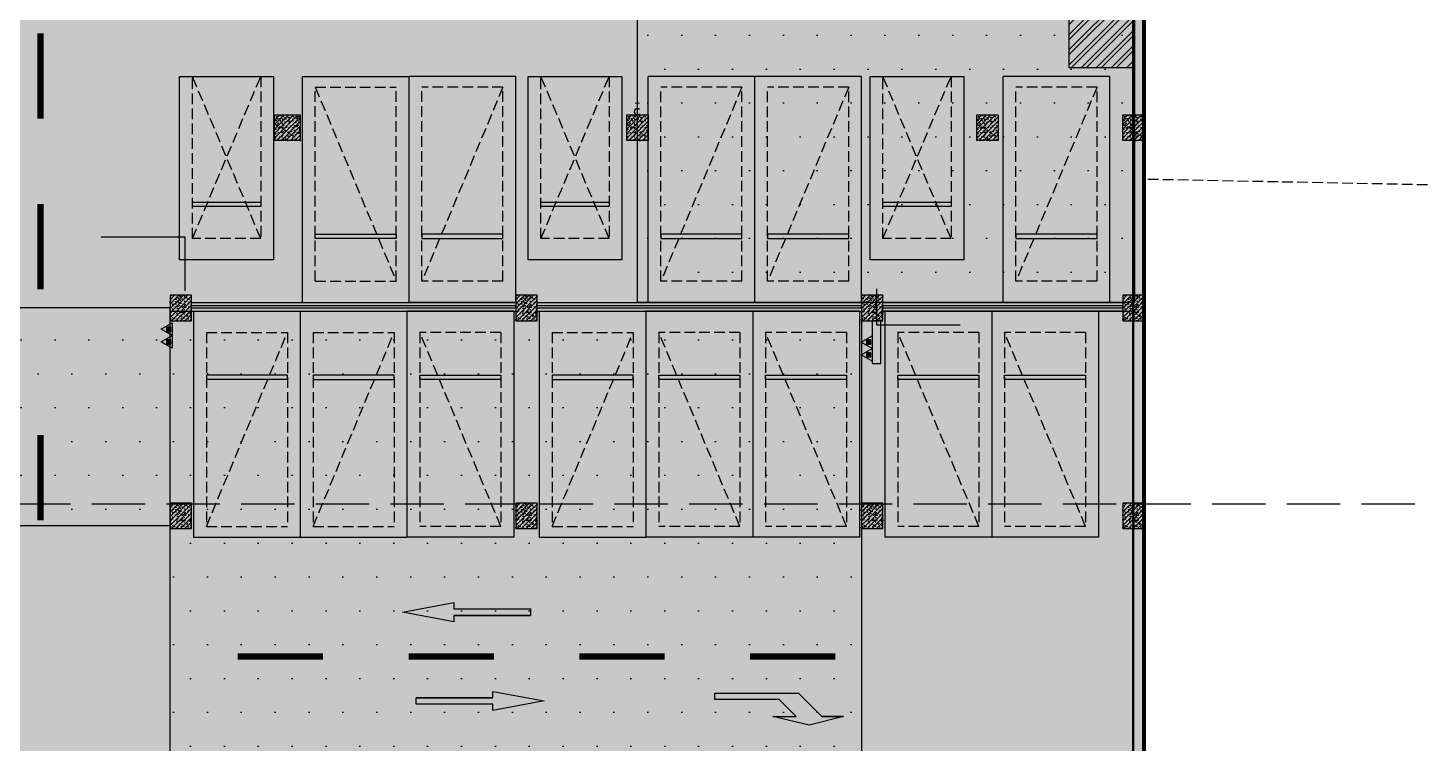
# Model space of a CAD drawing. Extents: x -1338203 to 1886333, y -530034 to 1031844.
# Drawn here: x 614125 to 646815, y 259921 to 276688 of the extents above; entities that cross this region are included whole.
import ezdxf

# ---------------------------------------------------------------- set-up
doc = ezdxf.new("R2010")
doc.units = 0
doc.header["$LTSCALE"] = 1000
doc.header["$MEASUREMENT"] = 0
for name, pattern in [('$2$DASH', [0.35, 0.25, -0.1]), ('A-001-主楼相对位置参照$0$DASH', [0.35, 0.25, -0.1]), ('A-001-平面B2$0$__DASH', [0.35, 0.25, -0.1]), ('DASH', [0.35, 0.25, -0.1])]:
    doc.linetypes.add(name, pattern=pattern)
for name, color, linetype in [('$0$DIM_SYMB', 3, 'Continuous'), ('0A-P-PKNG-LINE', 9, 'Continuous'), ('0P-EQUIP-CW', 7, 'Continuous'), ('0P-PIPE-RW', 122, 'Continuous'), ('1-给排水', 4, 'Continuous'), ('A-001-主楼相对位置参照$0$0G-SITE', 2, 'Continuous'), ('A-001-平面参照B1$0$0A-ELEV-PATT', 8, 'Continuous'), ('A-001-平面参照B1$0$A-001-平面参照B1$0$0A-E-STRS-RAIL', 163, 'Continuous'), ('A-001-平面参照B1$0$AUDIT_D_220531184525-2', 40, 'Continuous'), ('A-001-车位参照B1$0$A-001-车位参照B1$0$0A-P-PKNG-CAR(B)', 21, 'Continuous'), ('p-a-regular', 5, 'Continuous'), ('S001地下一墙柱$0$0S-CW-HATCH', 251, 'Continuous'), ('S001地下一墙柱$0$0S-CW-HATCH-UP', 251, 'Continuous'), ('S001地下一墙柱$0$S001地下一墙柱$0$0S-CC-LINE', 52, 'Continuous'), ('S001地下一墙柱$0$S001地下一墙柱$0$0S-CW-HATCH', 251, 'Continuous'), ('S001地下一墙柱$0$S001地下一墙柱$0$0S-CW-HATCH-UP', 251, 'Continuous'), ('中心线', 42, 'Continuous'), ('地面指向箭头', 7, 'Continuous'), ('负一层消火栓$0$0P-ACC-FH', 7, 'Continuous'), ('负一层消火栓$0$0P-DIM-FH', 3, 'Continuous'), ('负一层消火栓$0$0P-EQUIP-FH', 7, 'Continuous')]:
    doc.layers.add(name, color=color, linetype=linetype)
doc.layers.add('AAD-A-PROOF', color=30, linetype='Continuous', plot=False)
for name, color, linetype, true_color in [('p-a-mini', 7, 'Continuous', 0x0050ff), ('p-a-regular-deadend', 6, 'Continuous', 0xff00ff), ('p-a-regular-narrow', 7, 'Continuous', 0x9600ff)]:
    doc.layers.add(name, color=color, linetype=linetype, true_color=true_color)
doc.layers.add('p-a-wall', color=7, linetype='Continuous', lineweight=50)
doc.layers.add('p-h-walkable', color=7, linetype='Continuous', lineweight=70, true_color=0xf0f0f0)
pattern_1 = [(0, (-766365.4, -306889.1), (396.875, 793.75), [0, -793.75])]

# ---------------------------------------------------------------- blocks, each defined once
blk = doc.blocks.new('A-001-平面参照B1')
at = {"layer": 'A-001-平面参照B1$0$0A-ELEV-PATT'}
h = blk.add_hatch(dxfattribs=at)
h.set_pattern_fill('DOTS', color=256, scale=500)
h.set_pattern_definition(pattern_1)
h.paths.add_polyline_path([(-137959, -20540), (-127608, -20540), (-126314, -20540), (-126314, -36640), (-137959, -36640)])
h = blk.add_hatch(dxfattribs=at)
h.set_pattern_fill('DOTS', color=256, scale=500)
h.set_pattern_definition(pattern_1)
h.paths.add_polyline_path([(-154909, -41865), (-148909, -41865), (-148909, -36765), (-154909, -36765)])
h = blk.add_hatch(dxfattribs=at)
h.set_pattern_fill('DOTS', color=256, scale=500)
h.set_pattern_definition(pattern_1)
edge = h.paths.add_edge_path()
edge.add_line((-140309, -36840), (-132709, -36840))
edge.add_line((-132709, -36840), (-132709, -52940))
edge.add_line((-132709, -52940), (-148909, -52940))
edge.add_line((-148909, -52940), (-148909, -36840))
edge.add_line((-148909, -36840), (-140809, -36840))
at = {"layer": 'A-001-平面参照B1$0$A-001-平面参照B1$0$0A-E-STRS-RAIL'}
for points in [[(-140809, -36770), (-148409, -36770), (-148409, -36710), (-140809, -36710)], [(-140309, -36710), (-132709, -36710)], [(-132709, -36770), (-140309, -36770)], [(-132209, -36710), (-126589, -36710), (-126589, -36770), (-132209, -36770)]]:
    blk.add_lwpolyline(points, dxfattribs=at)
at = {"layer": 'A-001-平面参照B1$0$AUDIT_D_220531184525-2', "ltscale": 0.002}
for points in [[(-137959, -20540), (-127608, -20540), (-126314, -20540), (-126314, -36640), (-137959, -36640)], [(-154909, -41865), (-148909, -41865), (-148909, -36765), (-154909, -36765)]]:
    blk.add_lwpolyline(points, close=True, dxfattribs=at)
for points in [[(-140309, -36840), (-132709, -36840), (-132709, -52940), (-148909, -52940), (-148909, -36840), (-140809, -36840)], [(-148409, -36640), (-140809, -36640)], [(-140309, -36640), (-132709, -36640)], [(-132209, -36640), (-126589, -36640), (-126589, -36840), (-132209, -36840)], [(-132209, -36840), (-126339, -36840)]]:
    blk.add_lwpolyline(points, dxfattribs=at)
blk = doc.blocks.new('负一层消火栓$0$$TwtSys$00000546')
h = blk.add_hatch()
h.set_pattern_fill('ANSI31', color=256, scale=200, style=0)
h.set_pattern_definition([(45, (-38543.802, -6670.83), (-17.67767, 17.67767), [])])
h.paths.add_polyline_path([(-65, 174), (65, 174), (65, 44), (-65, 44)])
for points in [[(0, 344), (-198, 0), (198, 0)], [(-65, 174), (65, 174), (65, 44), (-65, 44)]]:
    blk.add_lwpolyline(points, close=True)
blk = doc.blocks.new('负一层消火栓')
at = {"layer": '负一层消火栓$0$0P-ACC-FH', "elevation": 0}
blk.add_lwpolyline([(-132459, -38065), (-132259, -38065), (-132259, -37065), (-132459, -37065)], close=True, dxfattribs=at)
at = {"layer": '负一层消火栓$0$0P-DIM-FH'}
for p, q in [((-148559, -35104, 0), (-150521, -35104, 0)), ((-148559, -36365, 0), (-148559, -35104, 0)), ((-132359, -36315, 0), (-132359, -37165, 0)), ((-132359, -37165, 0), (-130397, -37165, 0))]:
    blk.add_line(p, q, dxfattribs=at)
at = {"layer": '负一层消火栓$0$0P-EQUIP-FH', "xscale": -0.7500000000000013, "yscale": 0.7500000000000013, "zscale": 0.7500000000000002, "rotation": 90}
for p in [(-148859, -37266, 800), (-148859, -37564, 800), (-132459, -37566, 800), (-132459, -37864, 800)]:
    blk.add_blockref('负一层消火栓$0$$TwtSys$00000546', p, dxfattribs=at)
blk = doc.blocks.new('剖面位置')
at = {"layer": '$0$DIM_SYMB', "linetype": '$2$DASH', "ltscale": 5}
blk.add_lwpolyline([(13257, -41366), (-263305, -41366)], dxfattribs=at)
blk.add_lwpolyline([(13257, -41366), (-263305, -41366)], dxfattribs=at)
blk = doc.blocks.new('$TwtSys$00000320')
at = {"const_width": 20}
for points in [[(0, 0), (0, -121)], [(-37, -83), (37, -83)]]:
    blk.add_lwpolyline(points, dxfattribs=at)
blk = doc.blocks.new('A$Cee0fc4ce')
at = {"layer": '0P-PIPE-RW', "linetype": 'Continuous'}
blk.add_arc((-137959, -32165), 75, 45, 315, dxfattribs=at)
at = {"layer": '0P-EQUIP-CW', "xscale": 1.5, "yscale": 1.5, "zscale": 1.5, "rotation": 180}
blk.add_blockref('$TwtSys$00000320', (-137959, -32090), dxfattribs=at)
blk = doc.blocks.new('左转或右转')
at = {"layer": '地面指向箭头'}
blk.add_hatch(color=251, dxfattribs=at).paths.add_polyline_path([(3221046, 2451667), (3221247, 2450864), (3221247, 2451366), (3221799, 2451918), (3221799, 2453874), (3221648, 2453874), (3221648, 2452369), (3221247, 2451968), (3221247, 2452519)])
at = {"layer": '地面指向箭头', "color": 251}
blk.add_lwpolyline([(3221247, 2450864), (3221046, 2451667), (3221247, 2452519), (3221247, 2451968), (3221648, 2452369), (3221648, 2453874), (3221799, 2453874), (3221799, 2451918), (3221247, 2451366), (3221247, 2450864), (3221247, 2451366)], dxfattribs=at)
blk = doc.blocks.new('直行')
at = {"layer": '地面指向箭头'}
blk.add_hatch(color=251, dxfattribs=at).paths.add_polyline_path([(-29241, 4059962), (-29466, 4058762), (-29316, 4058762), (-29316, 4056961), (-29166, 4056961), (-29166, 4058762), (-29016, 4058762)])
at = {"layer": '地面指向箭头', "color": 251}
blk.add_lwpolyline([(-29316, 4058762), (-29316, 4056961), (-29316, 4058762), (-29316, 4058762), (-29466, 4058762), (-29241, 4059962), (-29016, 4058762), (-29166, 4058762), (-29166, 4056961), (-29316, 4056961), (-29316, 4056961)], dxfattribs=at)
blk = doc.blocks.new('A$C9cb663f1')
at = {"layer": '中心线', "color": 251, "const_width": 150}
for points in [[(201773, -85200), (201773, -87200)], [(201773, -89200), (201773, -91200)], [(201773, -94615), (201773, -96615)], [(206397, -99813), (208397, -99813)], [(210397, -99813), (212397, -99813)], [(214397, -99813), (216397, -99813)], [(218397, -99813), (220397, -99813)]]:
    blk.add_lwpolyline(points, dxfattribs=at)
at = {"layer": '地面指向箭头', "color": 251}
for p, rotation in [((4270220, -69530), 90), ((-3846386, -130094), 270)]:
    blk.add_blockref('直行', p, dxfattribs=dict(at, rotation=rotation))
at = {"layer": '地面指向箭头', "color": 251, "linetype": 'Continuous', "rotation": 90}
blk.add_blockref('左转或右转', (2671451, -3322465), dxfattribs=at)
blk = doc.blocks.new('JSK')
at = {"ltscale": 0.002}
h = blk.add_hatch(dxfattribs=at)
h.set_pattern_fill('金属', color=251, scale=100)
h.set_pattern_definition([(45, (31504.24, -294779.36), (-176.7767, 176.7767), []), (45, (31622.09, -294779.36), (-176.7767, 176.7767), [])])
h.paths.add_polyline_path([(81195, -17230), (82695, -17230), (82695, -19030), (81195, -19030)])
at = {"layer": '1-给排水', "color": 3, "elevation": -83150}
blk.add_lwpolyline([(81195, -17230), (82695, -17230), (82695, -19030), (81195, -19030)], close=True, dxfattribs=at)
blk = doc.blocks.new('A-001-车位参照B1$0$A-001-车位参照B1$0$A-001-车位参照B1$0$A$C43AE5A3B')
at = {"color": 241}
blk.add_lwpolyline([(2500, 0), (2500, 4300), (300, 4300), (300, 0)], close=True, dxfattribs=at)
at = {"color": 241, "linetype": 'DASH'}
for points in [[(2200, 0), (2200, 3800), (600, 3800), (600, 0), (2200, 0)], [(600, 3800), (2200, 0)], [(2200, 3800), (600, 0)]]:
    blk.add_lwpolyline(points, dxfattribs=at)
at = {"color": 241}
blk.add_lwpolyline([(2200, 3050), (600, 3050), (600, 2950), (2200, 2950), (2200, 3050)], dxfattribs=at)
at = {"layer": 'p-a-mini', "ltscale": 0.002, "const_width": 1000}
blk.add_lwpolyline([(1400, 0), (1400, 3800)], dxfattribs=at)
blk = doc.blocks.new('A-001-主楼相对位置参照')
at = {"layer": 'A-001-主楼相对位置参照$0$0G-SITE', "linetype": 'A-001-主楼相对位置参照$0$DASH'}
blk.add_lwpolyline([(-110774, -71476), (-110774, -97598), (-60233, -97598), (-60233, -71436), (-28181, -71359), (-28181, -39250), (-59195, -34274), (-59199, -4282), (-94668, -4272), (-94605, -34368), (-126089, -33751), (-126089, -71447), (-110774, -71476)], dxfattribs=at)

msp = doc.modelspace()

# ---------------------------------------------------------------- hatches: boundary and pattern name
at = {"layer": 'p-h-walkable', "ltscale": 0.002}
h = msp.add_hatch(color=256, dxfattribs=at)
h.dxf.hatch_style = 1
h.paths.add_polyline_path([(514490.7, 277949.1), (514490.7, 273889.1), (520955.8, 273889.1), (534087.5, 256178.4), (538435.4, 250314.4), (543356.6, 253600.3), (543356.6, 247019.1), (549661, 247019.3), (549661, 243449.1), (545126, 243199.1), (545126, 237619.1), (557691, 237619.1), (557441, 242359.1), (578076.6, 242257.5), (578076.6, 244575.6), (585736.6, 244575.6), (585666.6, 241345.6), (590066.6, 241095.6), (590066.6, 238825.6), (593136.6, 238825.6), (593136.6, 241295.6), (598286.6, 241295.6), (598286.6, 244325.6), (613616.6, 244572.5), (613616.6, 241342.5), (618501.6, 241295.6), (618501.6, 238825.6), (621086.6, 238825.6), (621086.6, 241095.6), (626401.6, 241345.6), (626236.6, 244325.6), (640276.6, 244575.6), (640276.6, 286691), (623126.6, 286349.1), (623426.6, 293689.1), (616446.6, 293689.1), (616746.6, 286599.1), (595256.5, 286349.2), (595676.6, 293689.1), (588396.6, 293689.1), (588796.6, 286599.1), (572877.6, 286649.1), (571931.6, 275549.1), (564290.7, 275549.1), (564290.7, 277949.1), (551215.7, 278199.1), (551215.7, 287479.1), (544765.7, 287479.1), (544765.7, 278199.1), (518515.7, 278199.1), (518515.7, 287479.1), (512315.7, 287479.1), (512315.7, 278199.1)])
at = {"layer": 'S001地下一墙柱$0$0S-CW-HATCH'}
h = msp.add_hatch(color=256, dxfattribs=at)
h.dxf.hatch_style = 1
h.paths.add_polyline_path([(642776.7, 286349), (643026.7, 286349), (643026.7, 281948.9), (640276.7, 281948.9), (640276.7, 234544.6), (645576.7, 234544.6), (645576.7, 228894.7), (655591.4, 228894.7), (655591.4, 209279.1), (707306, 209278.9), (707306, 208979.1), (643236.6, 208979.1), (643236.6, 209278.9), (655341.4, 209278.9), (655341.4, 228644.7), (645326.7, 228644.7), (645326.7, 234294.6), (640026.7, 234294.6), (640025.6, 282248.9), (642776.7, 282249)])
at = {"layer": 'S001地下一墙柱$0$0S-CW-HATCH-UP'}
h = msp.add_hatch(dxfattribs=at)
h.set_pattern_fill('钢筋混凝土', color=256, scale=30)
h.set_pattern_definition([(45, (-9296980.81, -620439.075), (-53.0330086, 53.0330086), []), (50, (-9296980.81, -620439.08), (215.1780548, -18.8256405), [22.5, -247.5]), (355, (-9296980.8, -620439.08), (-41.6254, 225.65764), [18, -198]), (100.4514, (-9296962.88, -620440.64), (173.5528145, 206.8318626), [19.122057, -210.3426336]), (46.1842, (-9296980.8, -620379.08), (320.1723146, -49.655704), [33.75, -371.25]), (96.6356, (-9296954.13, -620383.2), (280.398812, 292.235361), [28.683086, -315.5139]), (351.1842, (-9296980.8, -620379.08), (280.398584, 292.23558), [27, -297]), (21, (-9296950.81, -620394.08), (179.0721156, -120.7856672), [22.5, -247.5]), (326, (-9296950.8, -620394.08), (72.9945996, 217.5450135), [18, -198]), (71.4514, (-9296935.89, -620404.14), (252.0667886, 96.759149), [19.122057, -210.3426336]), (37.5, (-9296980.81, -620439.075), (3.6479566, 99.86815615), [0, -195.6, 0, -201, 0, -198.75]), (7.5, (-9296980.81, -620439.08), (78.9208612, 118.3235136), [0, -114.6, 0, -191.1, 0, -75.75]), (327.5, (-9297047.71, -620439.075), (160.14673085, -6.7664615), [0, -75, 0, -234, 0, -310.5]), (317.5, (-9297077.71, -620439.08), (174.9558508, 30.0314947), [0, -97.5, 0, -155.4, 0, -220.5])])
h.paths.add_polyline_path([(642776.7, 286349), (643026.7, 286349), (643026.7, 281948.9), (640276.7, 281948.9), (640276.7, 234544.6), (645576.7, 234544.6), (645576.7, 228894.7), (655591.4, 228894.7), (655591.4, 209279.1), (707306, 209278.9), (707306, 208979.1), (643236.6, 208979.1), (643236.6, 209278.9), (655341.4, 209278.9), (655341.4, 228644.7), (645326.7, 228644.7), (645326.7, 234294.6), (640026.7, 234294.6), (640025.6, 282248.9), (642776.7, 282249)])
at = {"layer": 'S001地下一墙柱$0$S001地下一墙柱$0$0S-CW-HATCH'}
h = msp.add_hatch(color=256, dxfattribs=at)
h.dxf.hatch_style = 1
h.paths.add_polyline_path([(620505.9, 274049.1), (619906.4, 274049.3), (619906.4, 274649.3), (620505.9, 274649.1)])
h = msp.add_hatch(color=256, dxfattribs=at)
h.dxf.hatch_style = 1
h.paths.add_polyline_path([(628656.6, 274049.1), (628156.6, 274049.1), (628156.6, 274649.1), (628656.6, 274649.1)])
h = msp.add_hatch(color=256, dxfattribs=at)
h.dxf.hatch_style = 1
h.paths.add_polyline_path([(636856.6, 274049.1), (636356.6, 274049.1), (636356.6, 274649.1), (636856.6, 274649.1)])
h = msp.add_hatch(color=256, dxfattribs=at)
h.dxf.hatch_style = 1
h.paths.add_polyline_path([(640276.6, 274049.1), (639776.6, 274049.1), (639776.6, 274649.1), (640276.6, 274649.1)])
h = msp.add_hatch(color=256, dxfattribs=at)
h.dxf.hatch_style = 1
h.paths.add_polyline_path([(617956.6, 270424), (617456.6, 270424), (617456.6, 269824), (617956.6, 269824)])
h = msp.add_hatch(color=256, dxfattribs=at)
h.dxf.hatch_style = 1
h.paths.add_polyline_path([(626056.6, 270424), (625556.6, 270424), (625556.6, 269824), (626056.6, 269824)])
h = msp.add_hatch(color=256, dxfattribs=at)
h.dxf.hatch_style = 1
h.paths.add_polyline_path([(634156.6, 270424), (633656.6, 270424), (633656.6, 269824), (634156.6, 269824)])
h = msp.add_hatch(color=256, dxfattribs=at)
h.dxf.hatch_style = 1
h.paths.add_polyline_path([(640276.6, 270424), (639776.6, 270424), (639776.6, 269824), (640276.6, 269824)])
h = msp.add_hatch(color=256, dxfattribs=at)
h.dxf.hatch_style = 1
h.paths.add_polyline_path([(617956.6, 265549.2), (617456.6, 265549.2), (617456.6, 264949.2), (617956.6, 264949.2)])
h = msp.add_hatch(color=256, dxfattribs=at)
h.dxf.hatch_style = 1
h.paths.add_polyline_path([(626056.6, 265549.2), (625556.6, 265549.2), (625556.6, 264949.2), (626056.6, 264949.2)])
h = msp.add_hatch(color=256, dxfattribs=at)
h.dxf.hatch_style = 1
h.paths.add_polyline_path([(634156.6, 265549.2), (633656.6, 265549.2), (633656.6, 264949.2), (634156.6, 264949.2)])
h = msp.add_hatch(color=256, dxfattribs=at)
h.dxf.hatch_style = 1
h.paths.add_polyline_path([(640276.6, 265549.2), (639776.6, 265549.2), (639776.6, 264949.2), (640276.6, 264949.2)])
at = {"layer": 'S001地下一墙柱$0$S001地下一墙柱$0$0S-CW-HATCH-UP'}
h = msp.add_hatch(dxfattribs=at)
h.set_pattern_fill('钢筋混凝土', color=256, scale=30)
h.set_pattern_definition([(45, (652717.134, 275201.01), (-53.03301, 53.03301), []), (50, (652717.13, 275201.01), (215.1781, -18.8256), [22.5, -247.5]), (355, (652717.13, 275201.01), (-41.6254, 225.6576), [18, -198]), (100.4514, (652735.07, 275199.44), (173.5528, 206.8319), [19.122, -210.3426]), (46.1842, (652717.13, 275261), (320.1723, -49.6557), [33.75, -371.25]), (96.6356, (652743.8, 275256.87), (280.3988, 292.2354), [28.683, -315.514]), (351.1842, (652717.13, 275261), (280.3986, 292.2356), [27, -297]), (21, (652747.13, 275246.01), (179.0721, -120.7857), [22.5, -247.5]), (326, (652747.13, 275246.01), (72.9946, 217.545), [18, -198]), (71.4514, (652762.06, 275235.95), (252.0668, 96.7591), [19.122, -210.3426]), (37.5, (652717.134, 275201.01), (3.64796, 99.86816), [0, -195.6, 0, -201, 0, -198.75]), (7.5, (652717.13, 275201.01), (78.92086, 118.3235), [0, -114.6, 0, -191.1, 0, -75.75]), (327.5, (652650.234, 275201.01), (160.14673, -6.76646), [0, -75, 0, -234, 0, -310.5]), (317.5, (652620.23, 275201.01), (174.95585, 30.0315), [0, -97.5, 0, -155.4, 0, -220.5])])
h.paths.add_polyline_path([(620505.9, 274049.1), (619906.4, 274049.3), (619906.4, 274649.3), (620505.9, 274649.1)])
h = msp.add_hatch(dxfattribs=at)
h.set_pattern_fill('钢筋混凝土', color=256, scale=30)
h.set_pattern_definition([(45, (660967.33, 275200.8), (-53.03301, 53.03301), []), (50, (660967.33, 275200.8), (215.1781, -18.8256), [22.5, -247.5]), (355, (660967.33, 275200.8), (-41.6254, 225.6576), [18, -198]), (100.4514, (660985.26, 275199.23), (173.5528, 206.8319), [19.122, -210.3426]), (46.1842, (660967.33, 275260.8), (320.1723, -49.6557), [33.75, -371.25]), (96.6356, (660994, 275256.66), (280.3988, 292.2354), [28.683, -315.514]), (351.1842, (660967.33, 275260.8), (280.3986, 292.2356), [27, -297]), (21, (660997.33, 275245.8), (179.0721, -120.7857), [22.5, -247.5]), (326, (660997.33, 275245.8), (72.9946, 217.545), [18, -198]), (71.4514, (661012.25, 275235.74), (252.0668, 96.7591), [19.122, -210.3426]), (37.5, (660967.33, 275200.8), (3.64796, 99.86816), [0, -195.6, 0, -201, 0, -198.75]), (7.5, (660967.33, 275200.8), (78.92086, 118.3235), [0, -114.6, 0, -191.1, 0, -75.75]), (327.5, (660900.43, 275200.8), (160.14673, -6.76646), [0, -75, 0, -234, 0, -310.5]), (317.5, (660870.43, 275200.8), (174.95585, 30.0315), [0, -97.5, 0, -155.4, 0, -220.5])])
h.paths.add_polyline_path([(628656.6, 274049.1), (628156.6, 274049.1), (628156.6, 274649.1), (628656.6, 274649.1)])
h = msp.add_hatch(dxfattribs=at)
h.set_pattern_fill('钢筋混凝土', color=256, scale=30)
h.set_pattern_definition([(45, (669167.33, 275200.79), (-53.03301, 53.03301), []), (50, (669167.33, 275200.8), (215.1781, -18.8256), [22.5, -247.5]), (355, (669167.33, 275200.8), (-41.6254, 225.6576), [18, -198]), (100.4514, (669185.26, 275199.22), (173.5528, 206.8319), [19.122, -210.3426]), (46.1842, (669167.33, 275260.8), (320.1723, -49.6557), [33.75, -371.25]), (96.6356, (669194, 275256.65), (280.3988, 292.2354), [28.683, -315.514]), (351.1842, (669167.33, 275260.8), (280.3986, 292.2356), [27, -297]), (21, (669197.33, 275245.8), (179.0721, -120.7857), [22.5, -247.5]), (326, (669197.33, 275245.8), (72.9946, 217.545), [18, -198]), (71.4514, (669212.25, 275235.73), (252.0668, 96.7591), [19.122, -210.3426]), (37.5, (669167.33, 275200.79), (3.64796, 99.86816), [0, -195.6, 0, -201, 0, -198.75]), (7.5, (669167.33, 275200.79), (78.92086, 118.3235), [0, -114.6, 0, -191.1, 0, -75.75]), (327.5, (669100.43, 275200.79), (160.14673, -6.76646), [0, -75, 0, -234, 0, -310.5]), (317.5, (669070.43, 275200.79), (174.95585, 30.0315), [0, -97.5, 0, -155.4, 0, -220.5])])
h.paths.add_polyline_path([(636856.6, 274049.1), (636356.6, 274049.1), (636356.6, 274649.1), (636856.6, 274649.1)])
h = msp.add_hatch(dxfattribs=at)
h.set_pattern_fill('钢筋混凝土', color=256, scale=30)
h.set_pattern_definition([(45, (672587.33, 275200.79), (-53.03301, 53.03301), []), (50, (672587.33, 275200.8), (215.1781, -18.8256), [22.5, -247.5]), (355, (672587.33, 275200.8), (-41.6254, 225.6576), [18, -198]), (100.4514, (672605.26, 275199.22), (173.5528, 206.8319), [19.122, -210.3426]), (46.1842, (672587.33, 275260.8), (320.1723, -49.6557), [33.75, -371.25]), (96.6356, (672614, 275256.65), (280.3988, 292.2354), [28.683, -315.514]), (351.1842, (672587.33, 275260.8), (280.3986, 292.2356), [27, -297]), (21, (672617.33, 275245.8), (179.0721, -120.7857), [22.5, -247.5]), (326, (672617.33, 275245.8), (72.9946, 217.545), [18, -198]), (71.4514, (672632.25, 275235.73), (252.0668, 96.7591), [19.122, -210.3426]), (37.5, (672587.33, 275200.79), (3.64796, 99.86816), [0, -195.6, 0, -201, 0, -198.75]), (7.5, (672587.33, 275200.79), (78.92086, 118.3235), [0, -114.6, 0, -191.1, 0, -75.75]), (327.5, (672520.43, 275200.79), (160.14673, -6.76646), [0, -75, 0, -234, 0, -310.5]), (317.5, (672490.43, 275200.79), (174.95585, 30.0315), [0, -97.5, 0, -155.4, 0, -220.5])])
h.paths.add_polyline_path([(640276.6, 274049.1), (639776.6, 274049.1), (639776.6, 274649.1), (640276.6, 274649.1)])
h = msp.add_hatch(dxfattribs=at)
h.set_pattern_fill('钢筋混凝土', color=256, scale=30)
h.set_pattern_definition([(45, (650267.33, 279375.76), (-53.03301, 53.03301), []), (50, (650267.33, 279375.76), (215.1781, -18.8256), [22.5, -247.5]), (355, (650267.33, 279375.76), (-41.6254, 225.6576), [18, -198]), (100.4514, (650285.26, 279374.2), (173.5528, 206.8319), [19.122, -210.3426]), (46.1842, (650267.33, 279435.76), (320.1723, -49.6557), [33.75, -371.25]), (96.6356, (650294, 279431.62), (280.3988, 292.2354), [28.683, -315.514]), (351.1842, (650267.33, 279435.76), (280.3986, 292.2356), [27, -297]), (21, (650297.33, 279420.76), (179.0721, -120.7857), [22.5, -247.5]), (326, (650297.33, 279420.76), (72.9946, 217.545), [18, -198]), (71.4514, (650312.25, 279410.7), (252.0668, 96.7591), [19.122, -210.3426]), (37.5, (650267.33, 279375.76), (3.64796, 99.86816), [0, -195.6, 0, -201, 0, -198.75]), (7.5, (650267.33, 279375.76), (78.92086, 118.3235), [0, -114.6, 0, -191.1, 0, -75.75]), (327.5, (650200.43, 279375.76), (160.14673, -6.76646), [0, -75, 0, -234, 0, -310.5]), (317.5, (650170.43, 279375.76), (174.95585, 30.0315), [0, -97.5, 0, -155.4, 0, -220.5])])
h.paths.add_polyline_path([(617956.6, 270424), (617456.6, 270424), (617456.6, 269824), (617956.6, 269824)])
h = msp.add_hatch(dxfattribs=at)
h.set_pattern_fill('钢筋混凝土', color=256, scale=30)
h.set_pattern_definition([(45, (658367.33, 279375.76), (-53.03301, 53.03301), []), (50, (658367.33, 279375.76), (215.1781, -18.8256), [22.5, -247.5]), (355, (658367.33, 279375.76), (-41.6254, 225.6576), [18, -198]), (100.4514, (658385.26, 279374.2), (173.5528, 206.8319), [19.122, -210.3426]), (46.1842, (658367.33, 279435.76), (320.1723, -49.6557), [33.75, -371.25]), (96.6356, (658394, 279431.62), (280.3988, 292.2354), [28.683, -315.514]), (351.1842, (658367.33, 279435.76), (280.3986, 292.2356), [27, -297]), (21, (658397.33, 279420.76), (179.0721, -120.7857), [22.5, -247.5]), (326, (658397.33, 279420.76), (72.9946, 217.545), [18, -198]), (71.4514, (658412.25, 279410.7), (252.0668, 96.7591), [19.122, -210.3426]), (37.5, (658367.33, 279375.76), (3.64796, 99.86816), [0, -195.6, 0, -201, 0, -198.75]), (7.5, (658367.33, 279375.76), (78.92086, 118.3235), [0, -114.6, 0, -191.1, 0, -75.75]), (327.5, (658300.43, 279375.76), (160.14673, -6.76646), [0, -75, 0, -234, 0, -310.5]), (317.5, (658270.43, 279375.76), (174.95585, 30.0315), [0, -97.5, 0, -155.4, 0, -220.5])])
h.paths.add_polyline_path([(626056.6, 270424), (625556.6, 270424), (625556.6, 269824), (626056.6, 269824)])
h = msp.add_hatch(dxfattribs=at)
h.set_pattern_fill('钢筋混凝土', color=256, scale=30)
h.set_pattern_definition([(45, (666467.33, 279375.76), (-53.03301, 53.03301), []), (50, (666467.33, 279375.76), (215.1781, -18.8256), [22.5, -247.5]), (355, (666467.33, 279375.76), (-41.6254, 225.6576), [18, -198]), (100.4514, (666485.26, 279374.2), (173.5528, 206.8319), [19.122, -210.3426]), (46.1842, (666467.33, 279435.76), (320.1723, -49.6557), [33.75, -371.25]), (96.6356, (666494, 279431.62), (280.3988, 292.2354), [28.683, -315.514]), (351.1842, (666467.33, 279435.76), (280.3986, 292.2356), [27, -297]), (21, (666497.33, 279420.76), (179.0721, -120.7857), [22.5, -247.5]), (326, (666497.33, 279420.76), (72.9946, 217.545), [18, -198]), (71.4514, (666512.25, 279410.7), (252.0668, 96.7591), [19.122, -210.3426]), (37.5, (666467.33, 279375.76), (3.64796, 99.86816), [0, -195.6, 0, -201, 0, -198.75]), (7.5, (666467.33, 279375.76), (78.92086, 118.3235), [0, -114.6, 0, -191.1, 0, -75.75]), (327.5, (666400.43, 279375.76), (160.14673, -6.76646), [0, -75, 0, -234, 0, -310.5]), (317.5, (666370.43, 279375.76), (174.95585, 30.0315), [0, -97.5, 0, -155.4, 0, -220.5])])
h.paths.add_polyline_path([(634156.6, 270424), (633656.6, 270424), (633656.6, 269824), (634156.6, 269824)])
h = msp.add_hatch(dxfattribs=at)
h.set_pattern_fill('钢筋混凝土', color=256, scale=30)
h.set_pattern_definition([(45, (672587.32, 279375.76), (-53.03301, 53.03301), []), (50, (672587.32, 279375.76), (215.1781, -18.8256), [22.5, -247.5]), (355, (672587.32, 279375.76), (-41.6254, 225.6576), [18, -198]), (100.4514, (672605.25, 279374.2), (173.5528, 206.8319), [19.122, -210.3426]), (46.1842, (672587.32, 279435.76), (320.1723, -49.6557), [33.75, -371.25]), (96.6356, (672614, 279431.62), (280.3988, 292.2354), [28.683, -315.514]), (351.1842, (672587.32, 279435.76), (280.3986, 292.2356), [27, -297]), (21, (672617.32, 279420.76), (179.0721, -120.7857), [22.5, -247.5]), (326, (672617.32, 279420.76), (72.9946, 217.545), [18, -198]), (71.4514, (672632.25, 279410.7), (252.0668, 96.7591), [19.122, -210.3426]), (37.5, (672587.32, 279375.76), (3.64796, 99.86816), [0, -195.6, 0, -201, 0, -198.75]), (7.5, (672587.32, 279375.76), (78.92086, 118.3235), [0, -114.6, 0, -191.1, 0, -75.75]), (327.5, (672520.42, 279375.76), (160.14673, -6.76646), [0, -75, 0, -234, 0, -310.5]), (317.5, (672490.42, 279375.76), (174.95585, 30.0315), [0, -97.5, 0, -155.4, 0, -220.5])])
h.paths.add_polyline_path([(640276.6, 270424), (639776.6, 270424), (639776.6, 269824), (640276.6, 269824)])
h = msp.add_hatch(dxfattribs=at)
h.set_pattern_fill('钢筋混凝土', color=256, scale=30)
h.set_pattern_definition([(45, (650267.33, 274500.88), (-53.03301, 53.03301), []), (50, (650267.33, 274500.88), (215.1781, -18.8256), [22.5, -247.5]), (355, (650267.33, 274500.88), (-41.6254, 225.6576), [18, -198]), (100.4514, (650285.26, 274499.31), (173.5528, 206.8319), [19.122, -210.3426]), (46.1842, (650267.33, 274560.88), (320.1723, -49.6557), [33.75, -371.25]), (96.6356, (650294, 274556.74), (280.3988, 292.2354), [28.683, -315.514]), (351.1842, (650267.33, 274560.88), (280.3986, 292.2356), [27, -297]), (21, (650297.33, 274545.88), (179.0721, -120.7857), [22.5, -247.5]), (326, (650297.33, 274545.88), (72.9946, 217.545), [18, -198]), (71.4514, (650312.25, 274535.82), (252.0668, 96.7591), [19.122, -210.3426]), (37.5, (650267.33, 274500.88), (3.64796, 99.86816), [0, -195.6, 0, -201, 0, -198.75]), (7.5, (650267.33, 274500.88), (78.92086, 118.3235), [0, -114.6, 0, -191.1, 0, -75.75]), (327.5, (650200.43, 274500.88), (160.14673, -6.76646), [0, -75, 0, -234, 0, -310.5]), (317.5, (650170.43, 274500.88), (174.95585, 30.0315), [0, -97.5, 0, -155.4, 0, -220.5])])
h.paths.add_polyline_path([(617956.6, 265549.2), (617456.6, 265549.2), (617456.6, 264949.2), (617956.6, 264949.2)])
h = msp.add_hatch(dxfattribs=at)
h.set_pattern_fill('钢筋混凝土', color=256, scale=30)
h.set_pattern_definition([(45, (658367.33, 274500.88), (-53.03301, 53.03301), []), (50, (658367.33, 274500.88), (215.1781, -18.8256), [22.5, -247.5]), (355, (658367.33, 274500.88), (-41.6254, 225.6576), [18, -198]), (100.4514, (658385.26, 274499.31), (173.5528, 206.8319), [19.122, -210.3426]), (46.1842, (658367.33, 274560.88), (320.1723, -49.6557), [33.75, -371.25]), (96.6356, (658394, 274556.74), (280.3988, 292.2354), [28.683, -315.514]), (351.1842, (658367.33, 274560.88), (280.3986, 292.2356), [27, -297]), (21, (658397.33, 274545.88), (179.0721, -120.7857), [22.5, -247.5]), (326, (658397.33, 274545.88), (72.9946, 217.545), [18, -198]), (71.4514, (658412.25, 274535.82), (252.0668, 96.7591), [19.122, -210.3426]), (37.5, (658367.33, 274500.88), (3.64796, 99.86816), [0, -195.6, 0, -201, 0, -198.75]), (7.5, (658367.33, 274500.88), (78.92086, 118.3235), [0, -114.6, 0, -191.1, 0, -75.75]), (327.5, (658300.43, 274500.88), (160.14673, -6.76646), [0, -75, 0, -234, 0, -310.5]), (317.5, (658270.43, 274500.88), (174.95585, 30.0315), [0, -97.5, 0, -155.4, 0, -220.5])])
h.paths.add_polyline_path([(626056.6, 265549.2), (625556.6, 265549.2), (625556.6, 264949.2), (626056.6, 264949.2)])
h = msp.add_hatch(dxfattribs=at)
h.set_pattern_fill('钢筋混凝土', color=256, scale=30)
h.set_pattern_definition([(45, (666467.33, 274500.88), (-53.03301, 53.03301), []), (50, (666467.33, 274500.88), (215.1781, -18.8256), [22.5, -247.5]), (355, (666467.33, 274500.88), (-41.6254, 225.6576), [18, -198]), (100.4514, (666485.26, 274499.31), (173.5528, 206.8319), [19.122, -210.3426]), (46.1842, (666467.33, 274560.88), (320.1723, -49.6557), [33.75, -371.25]), (96.6356, (666494, 274556.74), (280.3988, 292.2354), [28.683, -315.514]), (351.1842, (666467.33, 274560.88), (280.3986, 292.2356), [27, -297]), (21, (666497.33, 274545.88), (179.0721, -120.7857), [22.5, -247.5]), (326, (666497.33, 274545.88), (72.9946, 217.545), [18, -198]), (71.4514, (666512.25, 274535.82), (252.0668, 96.7591), [19.122, -210.3426]), (37.5, (666467.33, 274500.88), (3.64796, 99.86816), [0, -195.6, 0, -201, 0, -198.75]), (7.5, (666467.33, 274500.88), (78.92086, 118.3235), [0, -114.6, 0, -191.1, 0, -75.75]), (327.5, (666400.43, 274500.88), (160.14673, -6.76646), [0, -75, 0, -234, 0, -310.5]), (317.5, (666370.43, 274500.88), (174.95585, 30.0315), [0, -97.5, 0, -155.4, 0, -220.5])])
h.paths.add_polyline_path([(634156.6, 265549.2), (633656.6, 265549.2), (633656.6, 264949.2), (634156.6, 264949.2)])
h = msp.add_hatch(dxfattribs=at)
h.set_pattern_fill('钢筋混凝土', color=256, scale=30)
h.set_pattern_definition([(45, (672587.32, 274500.88), (-53.03301, 53.03301), []), (50, (672587.32, 274500.88), (215.1781, -18.8256), [22.5, -247.5]), (355, (672587.32, 274500.88), (-41.6254, 225.6576), [18, -198]), (100.4514, (672605.25, 274499.31), (173.5528, 206.8319), [19.122, -210.3426]), (46.1842, (672587.32, 274560.88), (320.1723, -49.6557), [33.75, -371.25]), (96.6356, (672614, 274556.74), (280.3988, 292.2354), [28.683, -315.514]), (351.1842, (672587.32, 274560.88), (280.3986, 292.2356), [27, -297]), (21, (672617.32, 274545.88), (179.0721, -120.7857), [22.5, -247.5]), (326, (672617.32, 274545.88), (72.9946, 217.545), [18, -198]), (71.4514, (672632.25, 274535.82), (252.0668, 96.7591), [19.122, -210.3426]), (37.5, (672587.32, 274500.88), (3.64796, 99.86816), [0, -195.6, 0, -201, 0, -198.75]), (7.5, (672587.32, 274500.88), (78.92086, 118.3235), [0, -114.6, 0, -191.1, 0, -75.75]), (327.5, (672520.42, 274500.88), (160.14673, -6.76646), [0, -75, 0, -234, 0, -310.5]), (317.5, (672490.42, 274500.88), (174.95585, 30.0315), [0, -97.5, 0, -155.4, 0, -220.5])])
h.paths.add_polyline_path([(640276.6, 265549.2), (639776.6, 265549.2), (639776.6, 264949.2), (640276.6, 264949.2)])

# ---------------------------------------------------------------- linework, layer by layer
for p, q in [((620556.1, 270251.7), (620556.1, 275551.7)), ((620556.1, 275551.7), (623056.1, 275551.7)), ((623056.1, 270251.7), (623056.1, 275551.7)), ((623056.6, 270251.7), (623056.6, 275551.7)), ((625556.6, 275551.7), (623056.6, 275551.7)), ((625556.6, 270251.7), (625556.6, 275551.7)), ((628656.6, 270249), (628656.6, 275549)), ((631156.6, 275549), (628656.6, 275549)), ((631156.6, 270249), (631156.6, 275549)), ((631156.6, 270248.8), (631156.6, 275548.8)), ((633656.6, 275548.8), (631156.6, 275548.8)), ((633656.6, 270248.8), (633656.6, 275548.8)), ((636976.8, 270248.8), (636976.8, 275548.8)), ((639476.8, 275548.8), (636976.8, 275548.8)), ((639476.8, 270248.8), (639476.8, 275548.8)), ((618006, 270049.3), (618006, 264749.3)), ((618006, 270049.3), (620506, 270049.3)), ((620506, 270049.3), (620506, 264749.3)), ((620506.5, 270049.2), (620506.5, 264749.2)), ((620506.5, 270049.2), (623006.5, 270049.2)), ((620556.1, 270251.7), (623056.1, 270251.7)), ((623006.5, 270049.2), (623006.5, 264749.2)), ((623007, 270049.2), (623007, 264749.2)), ((625507, 270049.2), (623007, 270049.2)), ((625556.6, 270251.7), (623056.6, 270251.7)), ((625507, 270049.2), (625507, 264749.2)), ((626106.5, 270049.2), (626106.5, 264749.2)), ((626106.5, 270049.2), (628606.5, 270049.2)), ((628606.5, 270049.2), (628606.5, 264749.2)), ((628607, 270049.2), (628607, 264749.2)), ((631107, 270049.2), (628607, 270049.2)), ((631156.6, 270249), (628656.6, 270249)), ((631107, 270049.2), (631107, 264749.2)), ((631107, 270049.1), (631107, 264749.1)), ((633607, 270049.1), (631107, 270049.1)), ((633656.6, 270248.8), (631156.6, 270248.8)), ((633607, 270049.1), (633607, 264749.1)), ((634207, 270049.2), (634207, 264749.2)), ((636707, 270049.2), (634207, 270049.2)), ((636707, 270049.2), (636707, 264749.2)), ((636707, 270049.1), (636707, 264749.1)), ((639207, 270049.1), (636707, 270049.1)), ((639476.8, 270248.8), (636976.8, 270248.8)), ((639207, 270049.1), (639207, 264749.1)), ((618006, 264749.3), (620506, 264749.3)), ((620506.5, 264749.2), (623006.5, 264749.2)), ((625507, 264749.2), (623007, 264749.2)), ((626106.5, 264749.2), (628606.5, 264749.2)), ((631107, 264749.2), (628607, 264749.2)), ((633607, 264749.1), (631107, 264749.1)), ((636707, 264749.2), (634207, 264749.2)), ((639207, 264749.1), (636707, 264749.1))]:
    msp.add_line(p, q)
at = {"linetype": 'A-001-平面B2$0$__DASH'}
for p, q in [((620856.1, 275301.7), (622756.1, 275301.7)), ((620856.1, 270751.7), (620856.1, 275301.7)), ((622756.1, 270751.7), (622756.1, 275301.7)), ((625256.6, 275301.7), (623356.6, 275301.7)), ((623356.6, 270751.7), (623356.6, 275301.7)), ((625256.6, 270751.7), (625256.6, 275301.7)), ((630856.6, 275299), (628956.6, 275299)), ((628956.6, 270749), (628956.6, 275299)), ((630856.6, 270749), (630856.6, 275299)), ((633356.6, 275298.8), (631456.6, 275298.8)), ((631456.6, 270748.8), (631456.6, 275298.8)), ((633356.6, 270748.8), (633356.6, 275298.8)), ((639176.8, 275298.8), (637276.8, 275298.8)), ((637276.8, 270748.8), (637276.8, 275298.8)), ((639176.8, 270748.8), (639176.8, 275298.8)), ((620856.1, 270751.7), (622756.1, 270751.7)), ((625256.6, 270751.7), (623356.6, 270751.7)), ((630856.6, 270749), (628956.6, 270749)), ((633356.6, 270748.8), (631456.6, 270748.8)), ((639176.8, 270748.8), (637276.8, 270748.8)), ((618306, 269549.3), (620206, 269549.3)), ((618306, 269549.3), (618306, 264999.3)), ((620206, 269549.3), (620206, 264999.3)), ((620806.5, 269549.2), (622706.5, 269549.2)), ((620806.5, 269549.2), (620806.5, 264999.2)), ((622706.5, 269549.2), (622706.5, 264999.2)), ((625207, 269549.2), (623307, 269549.2)), ((623307, 269549.2), (623307, 264999.2)), ((625207, 269549.2), (625207, 264999.2)), ((626406.5, 269549.2), (628306.5, 269549.2)), ((626406.5, 269549.2), (626406.5, 264999.2)), ((628306.5, 269549.2), (628306.5, 264999.2)), ((630807, 269549.2), (628907, 269549.2)), ((628907, 269549.2), (628907, 264999.2)), ((630807, 269549.2), (630807, 264999.2)), ((633307, 269549.1), (631407, 269549.1)), ((631407, 269549.1), (631407, 264999.1)), ((633307, 269549.1), (633307, 264999.1)), ((636407, 269549.2), (634507, 269549.2)), ((634507, 269549.2), (634507, 264999.2)), ((636407, 269549.2), (636407, 264999.2)), ((638907, 269549.1), (637007, 269549.1)), ((637007, 269549.1), (637007, 264999.1)), ((638907, 269549.1), (638907, 264999.1)), ((618306, 264999.3), (620206, 264999.3)), ((620806.5, 264999.2), (622706.5, 264999.2)), ((625207, 264999.2), (623307, 264999.2)), ((626406.5, 264999.2), (628306.5, 264999.2)), ((630807, 264999.2), (628907, 264999.2)), ((633307, 264999.1), (631407, 264999.1)), ((636407, 264999.2), (634507, 264999.2)), ((638907, 264999.1), (637007, 264999.1))]:
    msp.add_line(p, q, dxfattribs=at)
for points in [[(620856.1, 275301.7), (622756.1, 270751.7)], [(625256.6, 275301.7), (623356.6, 270751.7)], [(630856.6, 275299), (628956.6, 270749)], [(633356.6, 275298.8), (631456.6, 270748.8)], [(639176.8, 275298.8), (637276.8, 270748.8)], [(618306, 264999.3), (620206, 269549.3)], [(620806.5, 264999.2), (622706.5, 269549.2)], [(625207, 264999.2), (623307, 269549.2)], [(626406.5, 264999.2), (628306.5, 269549.2)], [(630807, 264999.2), (628907, 269549.2)], [(633307, 264999.1), (631407, 269549.1)], [(636407, 264999.2), (634507, 269549.2)], [(638907, 264999.1), (637007, 269549.1)]]:
    msp.add_lwpolyline(points, dxfattribs=at)
for points in [[(622756.1, 271751.7), (620856.1, 271751.7), (620856.1, 271851.7), (622756.1, 271851.7)], [(623356.6, 271751.7), (625256.6, 271751.7), (625256.6, 271851.7), (623356.6, 271851.7)], [(628956.6, 271749), (630856.6, 271749), (630856.6, 271849), (628956.6, 271849)], [(631456.6, 271748.8), (633356.6, 271748.8), (633356.6, 271848.8), (631456.6, 271848.8)], [(637276.8, 271748.8), (639176.8, 271748.8), (639176.8, 271848.8), (637276.8, 271848.8)], [(620206, 268549.3), (618306, 268549.3), (618306, 268449.3), (620206, 268449.3)], [(622706.5, 268549.2), (620806.5, 268549.2), (620806.5, 268449.2), (622706.5, 268449.2)], [(623307, 268549.2), (625207, 268549.2), (625207, 268449.2), (623307, 268449.2)], [(628306.5, 268549.2), (626406.5, 268549.2), (626406.5, 268449.2), (628306.5, 268449.2)], [(628907, 268549.2), (630807, 268549.2), (630807, 268449.2), (628907, 268449.2)], [(631407, 268549.1), (633307, 268549.1), (633307, 268449.1), (631407, 268449.1)], [(634507, 268549.2), (636407, 268549.2), (636407, 268449.2), (634507, 268449.2)], [(637007, 268549.1), (638907, 268549.1), (638907, 268449.1), (637007, 268449.1)]]:
    msp.add_lwpolyline(points, close=True)
at = {"layer": 'p-a-regular', "ltscale": 0.002, "const_width": 1000}
for points in [[(621806.1, 270751.7), (621806.1, 275301.7)], [(624306.6, 270751.7), (624306.6, 275301.7)], [(629906.6, 270749), (629906.6, 275299)], [(632406.6, 270748.8), (632406.6, 275298.8)], [(619256, 269549.3), (619256, 264999.3)], [(624257, 269549.2), (624257, 264999.2)], [(627356.5, 269549.2), (627356.5, 264999.2)], [(632357, 269549.1), (632357, 264999.1)], [(635457, 269549.2), (635457, 264999.2)], [(637957, 269549.1), (637957, 264999.1)]]:
    msp.add_lwpolyline(points, dxfattribs=at)
at = {"layer": 'p-a-regular-deadend', "ltscale": 0.002, "const_width": 1000}
msp.add_lwpolyline([(638226.8, 270748.8), (638226.8, 275298.8)], dxfattribs=at)
at = {"layer": 'p-a-regular-narrow', "ltscale": 0.002, "const_width": 1000}
for points in [[(621756.5, 269549.2), (621756.5, 264999.2)], [(629857, 269549.2), (629857, 264999.2)]]:
    msp.add_lwpolyline(points, dxfattribs=at)
at = {"layer": 'p-a-wall', "elevation": 0, "flags": 128}
msp.add_lwpolyline([(642776.7, 286349), (643026.7, 286349), (643026.7, 281948.9), (640276.7, 281948.9), (640276.7, 234544.6), (645576.7, 234544.6), (645576.7, 228894.7), (655591.4, 228894.7), (655591.4, 209279.1), (707306, 209278.9), (707306, 208979.1), (643236.6, 208979.1), (643236.6, 209278.9), (655341.4, 209278.9), (655341.4, 228644.7), (645326.7, 228644.7), (645326.7, 234294.6), (640026.7, 234294.6), (640025.6, 282248.9), (642776.7, 282249)], close=True, dxfattribs=at)
at = {"layer": 'p-h-walkable', "ltscale": 0.002, "const_width": 100}
msp.add_lwpolyline([(557441, 242359.1), (578076.6, 242257.5), (578076.6, 244575.6), (585736.6, 244575.6), (585666.6, 241345.6), (590066.6, 241095.6), (590066.6, 238825.6), (593136.6, 238825.6), (593136.6, 241295.6), (598286.6, 241295.6), (598286.6, 244325.6), (613616.6, 244572.5), (613616.6, 241342.5), (618501.6, 241295.6), (618501.6, 238825.6), (621086.6, 238825.6), (621086.6, 241095.6), (626401.6, 241345.6), (626236.6, 244325.6), (640276.6, 244575.6), (640276.6, 286691)], dxfattribs=at)
at = {"layer": 'S001地下一墙柱$0$S001地下一墙柱$0$0S-CC-LINE'}
for points in [[(620506.4, 274050.7), (619906.4, 274049.3), (619906.4, 274649.3), (620506.4, 274650.7)], [(628656.6, 274049.1), (628156.6, 274049.1), (628156.6, 274649.1), (628656.6, 274649.1)], [(636856.6, 274049.1), (636356.6, 274049.1), (636356.6, 274649.1), (636856.6, 274649.1)], [(640276.6, 274049.1), (639776.6, 274049.1), (639776.6, 274649.1), (640276.6, 274649.1)], [(617956.6, 270424), (617456.6, 270424), (617456.6, 269824), (617956.6, 269824)], [(626056.6, 270424), (625556.6, 270424), (625556.6, 269824), (626056.6, 269824)], [(634156.6, 270424), (633656.6, 270424), (633656.6, 269824), (634156.6, 269824)], [(640276.6, 270424), (639776.6, 270424), (639776.6, 269824), (640276.6, 269824)], [(617956.6, 265549.2), (617456.6, 265549.2), (617456.6, 264949.2), (617956.6, 264949.2)], [(626056.6, 265549.2), (625556.6, 265549.2), (625556.6, 264949.2), (626056.6, 264949.2)], [(634156.6, 265549.2), (633656.6, 265549.2), (633656.6, 264949.2), (634156.6, 264949.2)], [(640276.6, 265549.2), (639776.6, 265549.2), (639776.6, 264949.2), (640276.6, 264949.2)]]:
    msp.add_lwpolyline(points, close=True, dxfattribs=at)

# ---------------------------------------------------------------- block references
for name, p in [('A-001-平面参照B1', (766365.4, 306889.1)), ('A$Cee0fc4ce', (766365.5, 306889.1))]:
    msp.add_blockref(name, p)
at = {"ltscale": 0.002}
for name, p in [('A-001-主楼相对位置参照', (766365.4, 306889.1)), ('负一层消火栓', (766365.4, 306889.1)), ('A$C9cb663f1', (412646.2, 361761.3))]:
    msp.add_blockref(name, p, dxfattribs=at)
at = {"layer": '0A-P-PKNG-LINE'}
msp.add_blockref('JSK', (557330.7, 294779.4, 83150), dxfattribs=at)
at = {"layer": 'A-001-车位参照B1$0$A-001-车位参照B1$0$0A-P-PKNG-CAR(B)', "xscale": -1, "rotation": 180}
for p in [(617380.7, 275550.5), (625544.9, 275550.5), (633556.2, 275548.8)]:
    msp.add_blockref('A-001-车位参照B1$0$A-001-车位参照B1$0$A-001-车位参照B1$0$A$C43AE5A3B', p, dxfattribs=at)
at = {"layer": 'AAD-A-PROOF'}
msp.add_blockref('剖面位置', (766365.4, 306889.1), dxfattribs=at)

doc.saveas('drawing.dxf')
